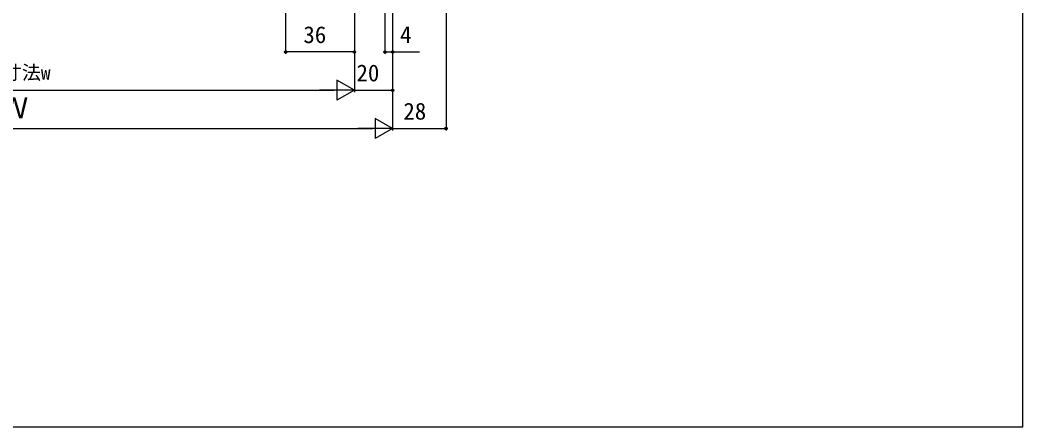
# Model space of a CAD drawing. Units: millimetres, scale not verified. Extents: x -525 to 525, y -783 to 778.
# Drawn here: x 0 to 525, y -783 to -570 of the extents above; entities that cross this region are included whole.
import ezdxf
from ezdxf.enums import TextEntityAlignment as Align

# ---------------------------------------------------------------- set-up
doc = ezdxf.new("R2010")
doc.units = ezdxf.units.MM
doc.header["$LTSCALE"] = 4
doc.layers.add('0-6_YKK_D', color=6, linetype='Continuous')
doc.layers.add('0-7_YKK_ZWAK', color=7, linetype='Continuous')
doc.styles.add('ＭＳ ゴシック', font='')
doc.styles.get('ＭＳ ゴシック').set_extended_font_data('MS Gothic')

msp = doc.modelspace()

# ---------------------------------------------------------------- linework, layer by layer
at = {"layer": '0-6_YKK_D'}
for p, q in [((223.002, -417.9), (223.002, -627.6)), ((139.002, -467.7), (139.002, -587.6)), ((175.002, -470.064), (175.002, -607.6)), ((175.002, -486.6), (175.002, -587.6)), ((175.002, -486.6), (175.002, -607.6)), ((191.001, -483.1), (191.001, -587.6)), ((195.001, -483.1), (195, -627.601)), ((195.001, -483.1), (195.001, -607.6)), ((195.001, -483.1), (195.001, -587.6)), ((195.001, -483.1), (195.001, -627.6)), ((175.002, -586.6), (139.002, -586.6)), ((175.002, -606.6), (165.909, -601.35)), ((165.909, -601.35), (165.909, -611.85)), ((-164.498, -606.6), (164.502, -606.6)), ((175.002, -606.6), (156.816, -606.6)), ((175.002, -606.6), (165.909, -611.85)), ((175.002, -606.6), (195.001, -606.6)), ((195, -626.601), (185.906, -621.351)), ((185.906, -621.351), (185.906, -631.851)), ((-184.5, -626.598), (184.5, -626.601)), ((195, -626.601), (176.813, -626.601)), ((195, -626.601), (185.906, -631.851)), ((195.001, -626.6), (223.002, -626.6))]:
    msp.add_line(p, q, dxfattribs=at)
msp.add_lwpolyline([(191.001, -586.6), (195.001, -586.6), (209.119, -586.6)], dxfattribs=at)
for centre in [(139.002, -586.6), (175.002, -586.6), (191.001, -586.6), (195.001, -586.6), (195.001, -606.6), (223.002, -626.6)]:
    msp.add_circle(centre, 0.637, dxfattribs=at)
at = {"layer": '0-7_YKK_ZWAK'}
msp.add_lwpolyline([(-525, -782.6), (525, -782.6), (525, 747.4)], dxfattribs=at)

# ---------------------------------------------------------------- texts
at = {"layer": '0-6_YKK_D', "style": 'ＭＳ ゴシック'}
for s, height, p in [('36', 8.798, (148.309, -584.6)), ('4', 8.798, (198.937, -584.6)), ('内法基準寸法w', 7.331, (-49.061, -603.236)), ('20', 8.798, (176.108, -604.6)), ('28', 8.798, (200.663, -624.6))]:
    msp.add_text(s, height=height, dxfattribs=at).set_placement(p, align=Align.BOTTOM_LEFT)
msp.add_text('Ｗ', height=11, rotation=359.999, dxfattribs=at).set_placement((-10.653, -624.599), align=Align.BOTTOM_LEFT)

doc.saveas('drawing.dxf')
